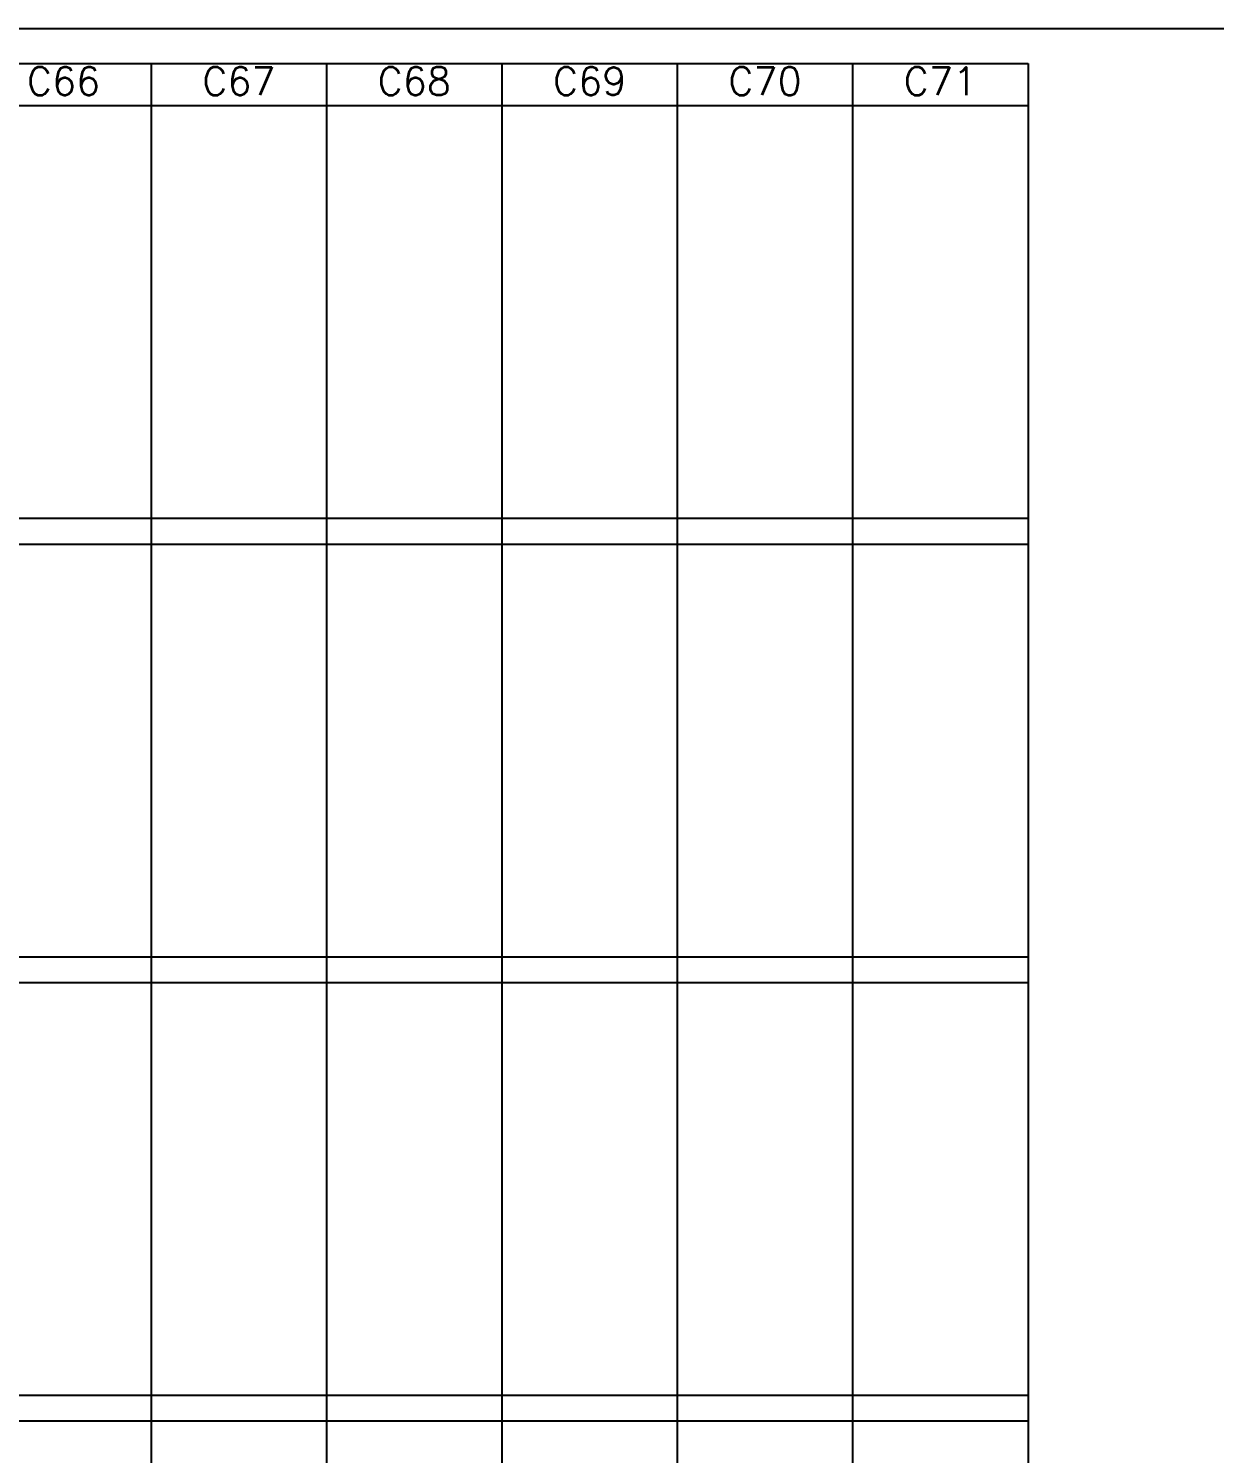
# Model space of a CAD drawing. Header units: millimetres. Extents: x 0 to 31920, y -6088 to 2522.
# Drawn here: x 23749 to 24764, y 825 to 2044 of the extents above; entities that cross this region are included whole.
import ezdxf
from ezdxf.enums import TextEntityAlignment as Align

# ---------------------------------------------------------------- set-up
doc = ezdxf.new("R2010")
doc.units = ezdxf.units.MM
doc.header["$MEASUREMENT"] = 0
for name, color, linetype in [('DwFm', 7, 'Continuous'), ('S-STUD', 1, 'Continuous'), ('S-TEXT', 2, 'Continuous')]:
    doc.layers.add(name, color=color, linetype=linetype)
doc.styles.add('CS4', font='romans.shx', dxfattribs={"width": 0.8, "bigfont": 'lsp.shx'})

# ---------------------------------------------------------------- blocks, each defined once
blk = doc.blocks.new('繪圖範圍')
blk.add_lwpolyline([(0, 51.1), (79.8, 51.1), (79.8, 0), (0, 0)], close=True)

msp = doc.modelspace()

# ---------------------------------------------------------------- linework, layer by layer
at = {"layer": 'S-STUD'}
for p, q in [((22359, 2014), (24604, 2014)), ((23854, 2014), (23854, 103)), ((24004, 2014), (24004, 103)), ((24154, 2014), (24154, 103)), ((24304, 2014), (24304, 103)), ((24454, 2014), (24454, 103)), ((24604, 2014), (24604, 103)), ((22359, 1978), (24604, 1978)), ((22359, 1625), (24604, 1625)), ((22359, 1603), (24604, 1603)), ((22359, 1250), (24604, 1250)), ((22359, 1228), (24604, 1228)), ((22359, 875), (24604, 875)), ((22359, 853), (24604, 853))]:
    msp.add_line(p, q, dxfattribs=at)

# ---------------------------------------------------------------- block references
at = {"layer": 'DwFm', "xscale": 40, "yscale": 40, "zscale": 40}
msp.add_blockref('繪圖範圍', (22344, 0), dxfattribs=at)

# ---------------------------------------------------------------- texts
at = {"layer": 'S-TEXT', "style": 'CS4'}
for s, p in [('C66', (23779, 1987)), ('C67', (23929, 1987)), ('C68', (24079, 1987)), ('C69', (24229, 1987)), ('C70', (24379, 1987)), ('C71', (24529, 1987))]:
    msp.add_text(s, height=24, dxfattribs=at).set_placement(p, align=Align.CENTER)

doc.saveas('drawing.dxf')
